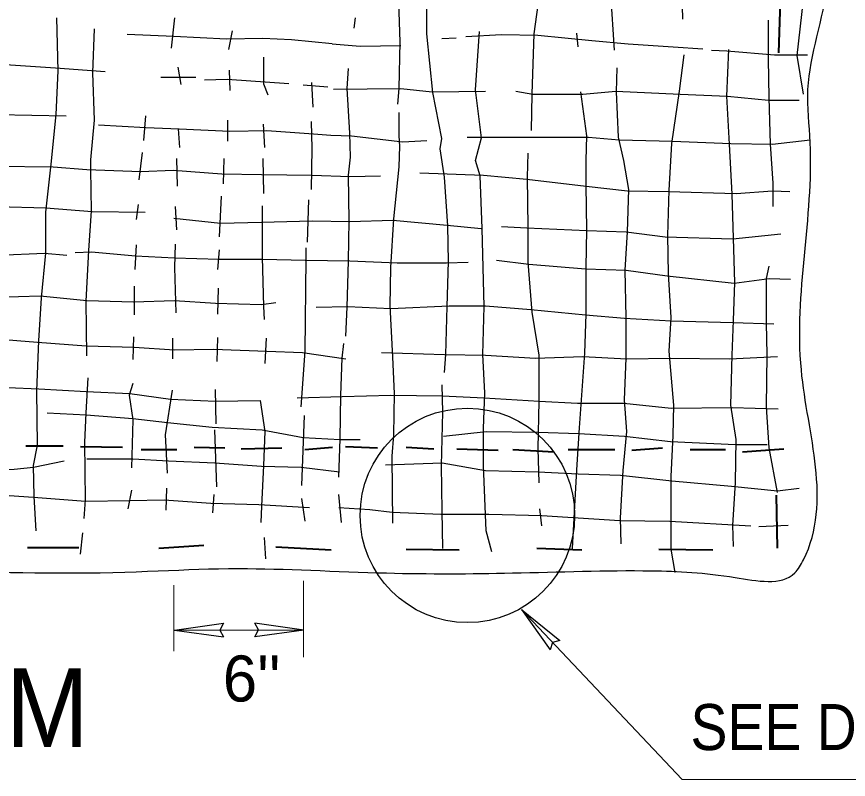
# Model space of a CAD drawing. Extents: x 225 to 596, y -309 to -30.
# Drawn here: x 379.86 to 401.33, y -202.42 to -182.73 of the extents above; entities that cross this region are included whole.
import ezdxf
from ezdxf.enums import TextEntityAlignment as Align

# ---------------------------------------------------------------- set-up
doc = ezdxf.new("R2010")
doc.units = 0
doc.header["$LTSCALE"] = 0.48
doc.layers.add('1', color=7, linetype='Continuous', lineweight=25)
doc.layers.add('60', color=7, linetype='Continuous')

msp = doc.modelspace()

# ---------------------------------------------------------------- linework, layer by layer
at = {"layer": '1', "lineweight": 40}
for p, q in [((399.5623, -182.3278), (399.5239, -183.6604)), ((380.1007, -193.8063), (381.0657, -193.8063)), ((381.5099, -193.8254), (382.5908, -193.8446)), ((383.0734, -193.9021), (383.9993, -193.9021)), ((384.4435, -193.8446), (385.2344, -193.8637)), ((385.6594, -193.8837), (386.702, -193.8637)), ((387.3004, -193.9021), (388.0147, -193.8446)), ((388.3472, -193.8254), (389.1773, -193.8637)), ((389.9106, -193.8446), (390.6248, -193.8837)), ((391.2233, -193.8837), (392.285, -193.9221)), ((392.6708, -193.9021), (393.7326, -193.9604)), ((394.0992, -193.9021), (395.2961, -193.9021)), ((395.7394, -193.9221), (396.5312, -193.8637)), ((397.2462, -193.9021), (398.1529, -193.9021)), ((398.5963, -193.9604), (399.6581, -193.8837)), ((399.4664, -195.0813), (399.4856, -196.4522)), ((383.5359, -196.4522), (384.6943, -196.3748)), ((380.139, -196.4331), (381.4708, -196.4331)), ((386.5528, -196.4139), (387.9813, -196.4906)), ((389.9114, -196.4714), (391.2816, -196.4906)), ((393.2892, -196.4522), (394.4477, -196.4906)), ((396.4362, -196.4714), (397.8254, -196.4906))]:
    msp.add_line(p, q, dxfattribs=at)
at = {"layer": '1'}
for p, q in [((383.936, -182.7637), (383.8477, -183.5421)), ((388.5705, -183.0295), (388.6063, -182.7637)), ((385.4203, -183.1003), (385.3319, -183.5779)), ((390.8332, -183.2945), (391.2049, -183.277)), ((394.351, -183.5062), (394.3152, -183.1528)), ((384.0243, -184.0379), (384.0952, -184.4797)), ((385.3502, -184.1079), (385.3678, -184.6388)), ((384.4843, -184.3029), (383.5826, -184.3029)), ((387.8954, -184.5505), (387.2587, -184.4972)), ((387.4712, -184.4263), (387.5062, -185.063)), ((383.1409, -185.9297), (383.1943, -185.293)), ((385.3144, -185.9481), (385.3144, -185.3997)), ((387.4879, -186.1298), (387.4712, -185.4347)), ((384.0777, -186.1072), (384.0418, -185.6289)), ((386.2687, -186.1072), (386.2337, -185.5056)), ((383.1051, -186.2356), (383.0168, -186.9432)), ((387.4712, -187.1907), (387.4879, -186.1298)), ((383.9893, -186.3939), (384.0068, -187.1023)), ((385.2086, -186.3939), (385.1902, -187.049)), ((386.2162, -186.3939), (386.2337, -187.2965)), ((390.264, -186.7657), (391.9074, -186.819)), ((385.1377, -187.3673), (385.0844, -188.4108)), ((382.9992, -187.5791), (382.9468, -187.9682)), ((387.3654, -188.5525), (387.4004, -187.4557)), ((383.9543, -187.6324), (383.9893, -188.2341)), ((382.9468, -188.6233), (382.9109, -189.26)), ((385.0844, -188.7467), (385.0494, -189.26)), ((382.8934, -189.6842), (382.8934, -190.4276)), ((385.0669, -189.7376), (385.0494, -190.4101)), ((382.8751, -190.9935), (382.8576, -191.5768)), ((383.8827, -191.0285), (383.8827, -191.5593)), ((385.0494, -191.011), (385.0319, -191.6302)), ((386.3045, -191.0285), (386.2687, -191.6836)), ((385.0144, -193.2403), (384.9969, -192.3552)), ((387.2237, -194.8313), (387.2937, -193.0278)), ((385.0319, -194.8672), (384.9786, -193.3987)), ((390.8823, -193.5578), (391.9783, -193.4345)), ((382.8226, -194.9555), (382.7334, -195.433)), ((383.7234, -195.4688), (383.7417, -194.9022)), ((384.9253, -195.5388), (384.9611, -195.0613)), ((388.2488, -195.7863), (388.178, -195.0613)), ((387.3121, -195.7513), (387.2237, -195.168)), ((393.4142, -195.8756), (393.3609, -195.433)), ((399.0172, -195.8931), (399.7764, -195.8572)), ((381.5141, -196.6006), (381.5674, -196.0522)), ((386.2512, -196.1756), (386.287, -196.7239)), ((392.8883, -198.0349), (393.8843, -198.8341)), ((392.8883, -198.0349), (393.6318, -199.0733)), ((383.9352, -198.5624), (385.1994, -198.3891)), ((387.2704, -198.5616), (386.0062, -198.3874)), ((383.9352, -198.5624), (385.1994, -198.7357)), ((387.2704, -198.5616), (386.0062, -198.7357))]:
    msp.add_line(p, q, dxfattribs=at)
at = {"layer": '1', "lineweight": 13}
for p, q in [((383.9202, -199.1083), (383.9202, -197.4015)), ((387.2637, -199.2642), (387.2637, -197.294)), ((383.9343, -198.5624), (387.2713, -198.5624))]:
    msp.add_line(p, q, dxfattribs=at)
at = {"layer": '1'}
for points in [[(390.794, -186.1464), (390.8332, -185.8764), (390.604, -184.6922), (390.4448, -183.1712), (390.4448, -182.0386), (390.3382, -179.7567), (390.3382, -177.7049), (390.2732, -176.3023)], [(393.1492, -185.6647), (393.1667, -184.7272), (393.2192, -183.1712), (393.3609, -182.1094), (393.3084, -181.0477), (393.3084, -180.0751), (393.1667, -178.66), (393.1667, -177.4932), (393.0958, -176.9448)], [(397.0553, -182.7995), (397.037, -182.1094), (396.967, -181.0127), (396.9137, -180.0751), (396.8253, -178.8375)], [(400.1656, -184.7272), (400.0064, -183.7362), (400.1656, -182.287), (400.3431, -181.1368), (400.6257, -179.6859)], [(395.2877, -183.5954), (395.1993, -182.1269), (395.181, -180.9952), (395.1635, -180.4118)], [(389.7022, -184.9922), (389.7372, -184.5855), (389.7556, -183.3829), (389.7197, -182.0919), (389.7372, -181.6677)], [(380.7549, -186.5357), (380.8782, -185.258), (380.9316, -184.1262), (380.8957, -182.7637)], [(399.3172, -186.0231), (399.2822, -184.8155), (399.2647, -183.8254), (399.2647, -182.817)], [(381.7792, -186.4298), (381.8683, -185.3997), (381.8325, -184.1788), (381.8683, -183.047)], [(388.0055, -183.4363), (386.9588, -183.3304), (386.2162, -183.2945), (385.2794, -183.3121), (383.9185, -183.2412), (382.7167, -183.1887)], [(391.4524, -183.2412), (392.3708, -183.1887), (393.3084, -183.2062), (394.7043, -183.3479), (395.6411, -183.4363), (396.8078, -183.5062), (397.5679, -183.5604)], [(391.6999, -186.4473), (391.8582, -185.8597), (391.6999, -184.6213), (391.8057, -183.1178)], [(388.0055, -183.4363), (388.7297, -183.4887), (389.7731, -183.4712)], [(374.8511, -183.5246), (375.8228, -183.6838), (376.8662, -183.7188), (378.0147, -183.8254), (379.3048, -183.9487), (380.8607, -184.0554), (382.1508, -184.1437)], [(396.772, -186.0048), (396.967, -184.6563), (397.0903, -183.7188)], [(397.7979, -183.5954), (398.1862, -183.6129), (399.4231, -183.7188), (400.2714, -183.7188)], [(398.2571, -186.0231), (398.1862, -184.7805), (398.2396, -183.5779)], [(386.2337, -183.7721), (386.2337, -184.4622), (386.3403, -184.7447)], [(388.478, -186.3597), (388.4647, -185.7356), (388.3947, -184.5855), (388.4297, -184.0729)], [(395.5352, -186.4473), (395.3936, -185.8423), (395.3411, -184.6747), (395.3586, -184.0554)], [(386.8879, -184.4622), (385.2969, -184.3555), (384.7135, -184.3738)], [(388.0405, -184.603), (389.7731, -184.5855), (390.5857, -184.6747), (391.9649, -184.6563)], [(392.7425, -184.6563), (393.1842, -184.7272), (394.4743, -184.7272), (395.3227, -184.6563), (396.9837, -184.7272), (398.2038, -184.7805), (399.2647, -184.8863), (400.0598, -184.8863)], [(394.5627, -186.4473), (394.5802, -185.8064), (394.4218, -184.6747)], [(374.6169, -185.168), (375.3102, -185.2047), (375.9295, -185.223), (376.9896, -185.1697), (379.3581, -185.258), (381.1432, -185.293)], [(389.7514, -186.0756), (389.7372, -185.8064), (389.7372, -185.2047)], [(381.9742, -185.5231), (383.1943, -185.5948), (384.0602, -185.6289), (385.3678, -185.6822), (386.322, -185.6647), (387.5238, -185.7531), (387.9697, -185.7889)], [(387.9697, -185.7889), (388.5005, -185.8064), (389.8256, -185.9656), (390.4448, -185.9297)], [(391.4874, -185.8423), (393.3251, -185.8423), (394.616, -185.8423), (395.4111, -185.9123), (396.7895, -185.9481), (398.2929, -186.0006), (399.3705, -186.0181), (400.3431, -185.9123)], [(389.5922, -193.5228), (389.6097, -192.4611), (389.5739, -191.5235), (389.5039, -190.1976), (389.5214, -189.2067), (389.5922, -187.9507), (389.7331, -186.6073), (389.7514, -186.0756)], [(396.8603, -197.0782), (396.7545, -196.4764), (396.7545, -195.663), (396.7545, -194.6021), (396.8078, -193.5403), (396.8253, -192.762), (396.702, -191.3643), (396.7545, -190.4976), (396.6837, -189.3658), (396.6662, -188.3757), (396.702, -187.2082), (396.772, -186.0048)], [(398.363, -196.4064), (398.3455, -195.8572), (398.4163, -194.7613), (398.4338, -193.6462), (398.2929, -192.762), (398.3271, -191.471), (398.363, -190.5692), (398.398, -189.5959), (398.363, -188.4458), (398.3271, -187.314), (398.2571, -186.0231)], [(399.3881, -187.6324), (399.3881, -187.0307), (399.3172, -186.0231)], [(390.8998, -191.9136), (390.9348, -191.4535), (390.9707, -190.2151), (391.0057, -189.0483), (390.9882, -188.1282), (390.8998, -186.8723), (390.794, -186.1464)], [(393.3434, -194.7613), (393.3251, -193.8762), (393.3434, -192.6561), (393.3434, -191.471), (393.1667, -190.3568), (393.0608, -189.065), (393.0608, -188.1633), (393.0425, -186.8723), (393.0608, -186.2531)], [(381.6733, -191.4885), (381.6558, -190.0734), (381.7267, -188.765), (381.7975, -187.7391), (381.7792, -186.6773), (381.7792, -186.4298)], [(388.3547, -190.976), (388.3897, -190.2326), (388.4255, -189.03), (388.443, -188.0041), (388.4255, -186.819), (388.478, -186.3597)], [(392.1233, -196.5472), (391.9816, -195.9989), (391.9116, -194.3187), (391.9116, -193.3637), (391.9474, -192.4436), (391.8941, -191.4535), (391.9291, -190.2151), (391.8757, -188.1983), (391.8232, -186.8365), (391.6999, -186.4473)], [(394.2093, -196.4589), (394.3152, -194.4246), (394.386, -193.3462), (394.5277, -191.4177), (394.5627, -190.4101), (394.5627, -189.2067), (394.5802, -188.2341), (394.5627, -187.084), (394.5627, -186.4473)], [(395.4644, -196.3356), (395.4461, -195.663), (395.5169, -194.4421), (395.6061, -193.4345), (395.5528, -192.6202), (395.5886, -191.5418), (395.5886, -190.4976), (395.5702, -189.2775), (395.6236, -188.2874), (395.6586, -187.1907), (395.5352, -186.4473)], [(379.3231, -186.589), (380.8074, -186.6073), (381.6733, -186.6773), (383.0701, -186.7307), (383.9002, -186.6948), (385.1552, -186.7832), (386.1803, -186.8015), (387.4879, -186.819), (388.4613, -186.8548), (389.2564, -186.8365)], [(380.3657, -195.9989), (380.3123, -195.1147), (380.2948, -194.3187), (380.4007, -193.7879), (380.3832, -192.3902), (380.4365, -191.0993), (380.5073, -189.9851), (380.6132, -188.835), (380.6132, -187.7732), (380.7549, -186.5357)], [(391.9074, -186.819), (393.025, -186.9248), (394.5627, -187.1023), (395.6236, -187.2257), (396.6837, -187.244), (398.4338, -187.2965), (399.3705, -187.2257), (399.8123, -187.244)], [(378.6823, -187.5257), (379.3581, -187.6324), (380.6132, -187.6683), (381.815, -187.7566), (383.1759, -187.7732)], [(386.1987, -187.6149), (386.1987, -188.9417), (386.2337, -190.2151), (386.2512, -190.5509)], [(383.9185, -187.9332), (385.1202, -188.0574), (386.1803, -188.0391), (387.4879, -188.0041), (388.4613, -188.0216), (389.5739, -187.9866), (390.9707, -188.1099), (391.8541, -188.1983)], [(392.3708, -188.1457), (393.025, -188.1807), (394.5802, -188.2516), (395.5886, -188.2874), (396.5953, -188.4108), (398.3455, -188.4632), (399.5831, -188.3399)], [(383.9543, -188.6058), (383.936, -189.2067), (383.971, -190.3742)], [(378.9122, -188.835), (379.3756, -188.8883), (380.5773, -188.835), (381.1608, -188.8883)], [(381.3732, -188.8175), (381.7975, -188.8), (382.9284, -188.9058), (383.936, -188.9592), (385.0844, -188.9942), (386.2162, -188.9942), (387.3121, -189.0125), (388.4613, -189.03), (389.6798, -189.0825), (390.9532, -189.0825), (391.5182, -189.065)], [(387.2063, -192.7978), (387.3121, -191.3643), (387.3296, -188.9767), (387.3296, -188.6933)], [(392.2475, -189.0125), (393.0783, -189.1183), (394.5452, -189.2425), (395.5886, -189.2775), (396.6487, -189.4192), (398.3805, -189.6134), (399.2822, -189.49), (399.8306, -189.5075)], [(399.4939, -195.0088), (399.2822, -193.8587), (399.2113, -192.7978), (399.2288, -191.4535), (399.2113, -190.6393), (399.2113, -189.49), (399.2822, -189.1717)], [(378.8947, -189.8967), (379.3406, -189.9676), (380.4715, -189.9326), (381.6733, -190.0559), (382.8751, -190.0909), (383.936, -190.0559), (384.9969, -190.1267), (386.1803, -190.1626), (386.552, -190.1093)], [(387.5946, -190.2326), (388.408, -190.2151), (389.5214, -190.2676), (391.0232, -190.1976), (391.9607, -190.1976)], [(391.9607, -190.1976), (393.1309, -190.2859), (394.5452, -190.4276), (395.5528, -190.5159), (396.7545, -190.5859), (398.3455, -190.6218), (399.4064, -190.6577)], [(378.6156, -191.0818), (379.3231, -191.0468), (380.4007, -191.1343), (381.6558, -191.2235), (382.8934, -191.2585), (383.936, -191.3293), (384.9436, -191.3118), (386.322, -191.3643), (387.2412, -191.4002), (388.3547, -191.5593)], [(388.178, -194.6196), (388.2138, -193.6287), (388.2305, -192.4969), (388.2663, -191.5418), (388.3022, -191.1702)], [(389.2739, -191.4002), (390.8998, -191.4535), (391.9607, -191.471)], [(391.9607, -191.471), (393.2551, -191.5418), (394.4743, -191.506), (395.6061, -191.5593), (396.7195, -191.5418), (398.2571, -191.5593), (399.4939, -191.506)], [(381.6033, -195.6805), (381.6374, -195.203), (381.6207, -193.7179), (381.6558, -192.957), (381.7092, -192.0544)], [(378.8239, -192.2669), (380.4365, -192.3377), (381.6558, -192.4086), (382.7867, -192.4611), (383.8302, -192.6027), (384.9969, -192.6561), (386.1453, -192.6377)], [(382.8576, -192.1961), (382.7692, -192.4969), (382.8576, -193.1337), (382.8226, -194.3721)], [(390.8648, -196.4589), (390.8473, -195.4863), (390.829, -194.3187), (390.8648, -192.9387), (390.8473, -192.2311)], [(383.7593, -194.5129), (383.7067, -193.5228), (383.8827, -192.3727)], [(387.0996, -192.5677), (388.2663, -192.5319), (389.5214, -192.4969), (390.8473, -192.5144), (391.9249, -192.5677)], [(386.1453, -192.6377), (386.2687, -193.4345), (386.2337, -194.3187), (386.1803, -195.3622), (386.1628, -195.7863)], [(391.9249, -192.5677), (393.3434, -192.6561), (394.3327, -192.7087), (395.5352, -192.7087), (396.7545, -192.8328), (398.3271, -192.8153), (399.5114, -192.8512)], [(380.6482, -192.957), (381.6558, -193.0095), (382.8576, -193.0987), (383.7593, -193.2045), (384.9077, -193.3278), (386.1987, -193.3987), (387.2587, -193.5937), (388.2138, -193.6462), (388.7255, -193.6462)], [(389.5739, -195.8047), (389.5564, -194.0712), (389.5922, -193.5228)], [(391.9783, -193.4345), (393.3084, -193.452), (394.3685, -193.4878), (395.5528, -193.5578), (396.7362, -193.6995), (398.4163, -193.7704), (399.2288, -193.7704)], [(379.0006, -194.4421), (379.7998, -194.4071), (380.2948, -194.3546), (381.0899, -194.1946)], [(381.6733, -194.1412), (382.8576, -194.1412), (383.7768, -194.1946), (384.9786, -194.2479), (386.1803, -194.3363), (387.2063, -194.3546), (388.1955, -194.4779)], [(389.3798, -194.3012), (390.8473, -194.2479), (391.9607, -194.4421)], [(391.9607, -194.4421), (393.3251, -194.4779), (394.351, -194.5312), (395.4461, -194.5662), (396.772, -194.7079), (398.3104, -194.8497), (399.4939, -194.973), (400.0598, -194.9022)], [(379.0356, -195.0438), (380.2948, -195.1322), (381.6374, -195.2388), (382.7867, -195.2213), (383.6709, -195.203), (384.8727, -195.2913), (386.1103, -195.3263), (387.4179, -195.3972)], [(388.178, -195.3972), (388.9731, -195.4505), (389.5564, -195.5213), (390.8115, -195.5747), (392.0482, -195.5747)], [(392.0482, -195.5747), (393.4142, -195.6097), (395.4286, -195.7338), (396.7195, -195.7513), (398.8055, -195.8756)], [(385.1994, -198.3891), (385.1019, -198.5641), (385.1994, -198.7357)], [(386.0062, -198.7357), (386.1037, -198.5591), (386.0062, -198.3874)], [(393.8843, -198.8341), (393.6892, -198.8841), (393.6318, -199.0733)]]:
    msp.add_lwpolyline(points, dxfattribs=at)
at = {"layer": '1', "lineweight": 13}
msp.add_lwpolyline([(392.8892, -198.0341), (397.0353, -202.4169), (408.2846, -202.4169)], dxfattribs=at)
at = {"layer": '1'}
msp.add_circle((391.4945, -195.6034), 2.7678, dxfattribs=at)
msp.add_spline([(350.2449, -164.9031), (350.4158, -173.2771), (350.3016, -179.3159), (350.1882, -186.494), (350.1882, -191.1077), (350.0741, -195.723), (350.0741, -196.5772), (350.2449, -196.8047), (350.8708, -196.9757), (357.3038, -197.1465), (360.8342, -197.0332), (363.566, -197.374), (367.1522, -197.0898), (368.9172, -196.919), (376.9437, -197.1465), (374.0977, -196.919), (380.9282, -197.0898), (385.5969, -196.9757), (389.4106, -197.0898), (392.6558, -197.0898), (396.2411, -197.0332), (398.4055, -197.204), (399.9423, -197.0898), (400.1697, -196.7481), (400.1131, -191.8486), (400.3406, -185.9806), (400.2839, -184.6138), (400.7957, -181.8794), (400.739, -180.1701), (400.3406, -178.5183), (400.4548, -167.7508), (400.4548, -163.1371), (400.2839, -162.2828), (400.6823, -161.6562)], degree=3, dxfattribs=at)

# ---------------------------------------------------------------- texts
for s, height, width, p in [('STAPLING DIAGRAM', 2.025, 0.95, (369.0043, -201.5777)), ("SEE DETAIL 'E'", 1.188, 0.9, (402.3324, -201.661))]:
    msp.add_text(s, height=height, dxfattribs=dict(at, width=width)).set_placement(p, align=Align.CENTER)
at = {"layer": '60'}
msp.add_text("6''                    ", height=1.188, dxfattribs=at).set_placement((385.1836, -200.4076))

doc.saveas('drawing.dxf')
